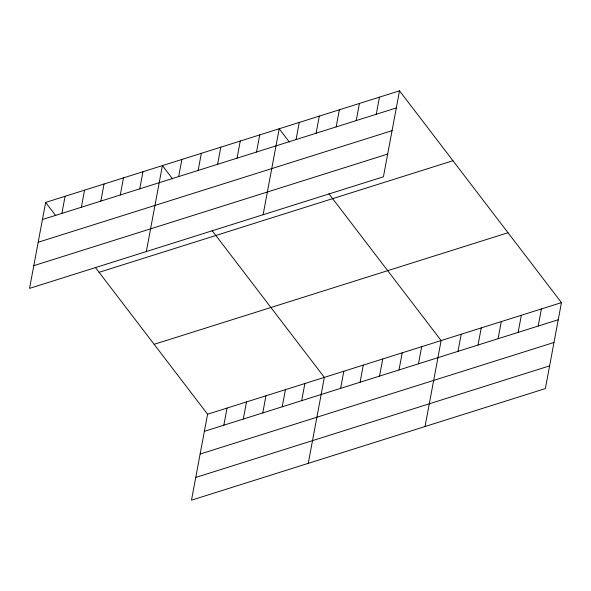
<?xml version="1.0" encoding="UTF-8"?>
<svg xmlns="http://www.w3.org/2000/svg" width="591" height="591" viewBox="0 0 591 591"><rect width="100%" height="100%" fill="white"/><g stroke="black" fill="none" stroke-linecap="round" stroke-linejoin="round"><path stroke-width="0.89" d="M45.64 202.418L29.55 288.378L383.426 176.79L399.516 90.822L45.64 202.418L55.79 215.693M61.9 213.395L65.099 196.278M81.359 207.256L84.565 190.139M100.825 201.117L104.031 184M120.291 194.986L123.489 177.861M139.749 188.847L142.956 171.73M146.332 251.552L162.414 165.591L172.572 178.866M178.674 176.569L181.88 159.452M198.14 170.43L201.346 153.313M217.606 164.298L220.805 147.174M237.065 158.159L240.271 141.042M256.531 152.02L259.737 134.903M95.336 267.413L207.574 414.21L191.484 500.178L545.36 388.582L561.45 302.622L399.516 90.822M263.113 214.725L279.196 128.764L289.354 142.047M223.834 425.195L227.033 408.078M243.293 419.056L246.499 401.939M296.047 139.557L299.253 122.44M262.759 412.917L265.957 395.8M316.104 133.234L319.303 116.117M282.217 406.778L285.423 389.661M336.153 126.91L339.36 109.793M301.683 400.646L304.89 383.522M356.21 120.586L359.409 103.469M308.266 463.351L324.348 377.39L212.117 230.593M376.26 114.262L379.466 97.146M340.608 388.368L343.814 371.251M360.074 382.229L363.28 365.112M379.54 376.09L382.739 358.973M398.999 369.959L402.205 352.842M418.465 363.82L421.671 346.703M425.04 426.525L441.13 340.564L328.899 193.767M457.981 351.357L461.187 334.24M478.03 345.033L481.237 327.916M498.087 338.709L501.294 321.593M518.137 332.386L521.343 315.269M538.194 326.062L541.4 308.945M42.434 219.534L396.317 107.939M38.179 242.251L392.062 130.663M33.805 265.662L387.681 154.066M99.074 272.311L452.957 160.715M154.133 344.317L508.009 232.728M207.574 414.21L561.45 302.622M204.368 431.334L558.244 319.738M200.113 454.051L553.996 342.462M195.732 477.454L549.615 365.866"/></g></svg>
